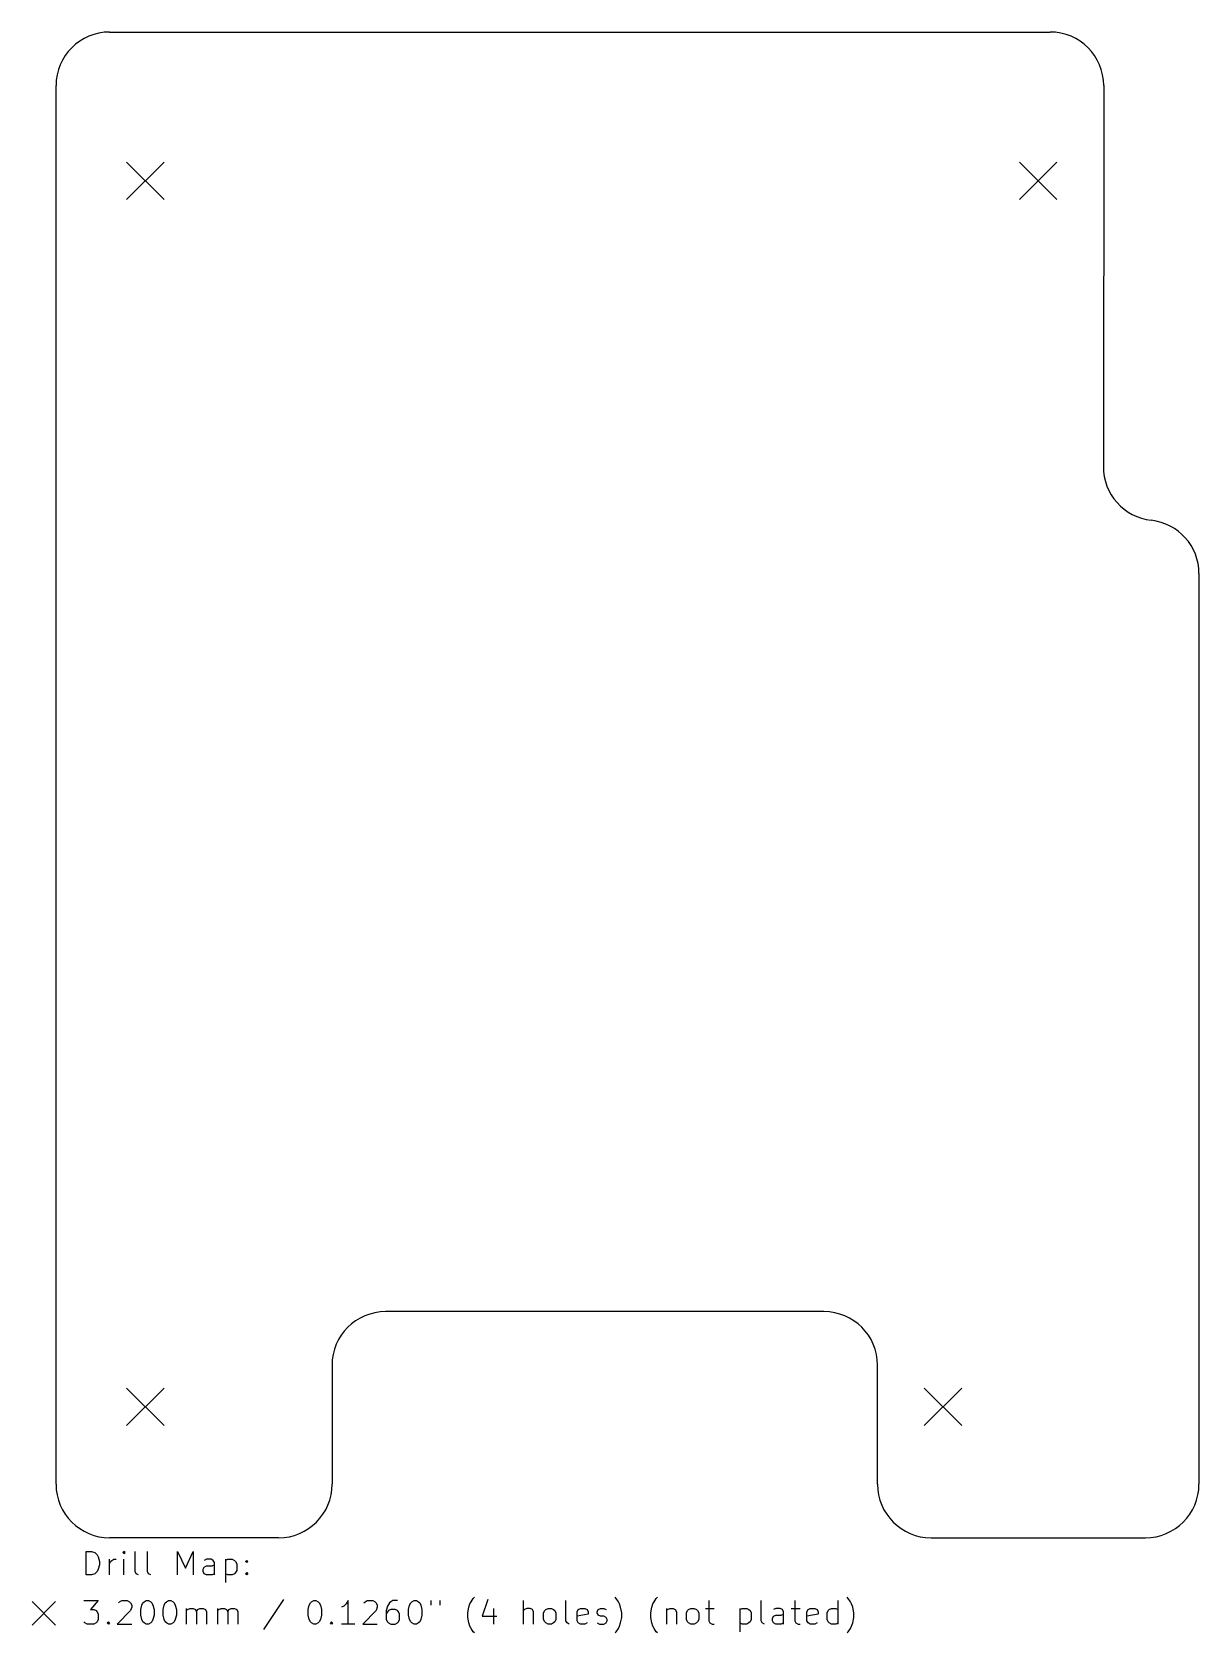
# Model space of a CAD drawing. Extents: x 101 to 200, y -159 to -22.
import ezdxf

# ---------------------------------------------------------------- set-up
doc = ezdxf.new("R2010")
doc.units = 0
doc.layers.add('BLACK', color=7, linetype='CONTINUOUS')

msp = doc.modelspace()

# ---------------------------------------------------------------- linework, layer by layer
at = {"layer": 'BLACK', "linetype": 'CONTINUOUS'}
for p, q in [((107.299, -22.443), (187.563, -22.443)), ((102.727, -146.395), (102.727, -27.015)), ((192.135, -27.015), (192.107, -59.527)), ((108.747, -33.543), (111.947, -36.743)), ((111.947, -33.543), (108.747, -36.743)), ((184.947, -33.543), (188.147, -36.743)), ((188.147, -33.543), (184.947, -36.743)), ((200.263, -68.671), (200.263, -146.395)), ((168.259, -131.663), (130.852, -131.663)), ((126.28, -136.235), (126.288, -146.396)), ((172.831, -146.395), (172.831, -136.235)), ((108.747, -138.191), (111.947, -141.391)), ((111.947, -138.191), (108.747, -141.391)), ((176.819, -138.191), (180.019, -141.391)), ((180.019, -138.191), (176.819, -141.391)), ((121.716, -150.968), (107.299, -150.967)), ((177.403, -150.967), (195.691, -150.967)), ((105.285, -154.133), (105.285, -152.133)), ((105.285, -152.133), (105.761, -152.133)), ((105.761, -152.133), (106.047, -152.228)), ((106.047, -152.228), (106.237, -152.419)), ((106.237, -152.419), (106.332, -152.609)), ((106.332, -152.609), (106.428, -152.99)), ((106.428, -152.99), (106.428, -153.276)), ((107.285, -154.133), (107.285, -152.8)), ((107.285, -153.181), (107.38, -152.99)), ((107.38, -152.99), (107.475, -152.895)), ((107.475, -152.895), (107.666, -152.8)), ((107.666, -152.8), (107.856, -152.8)), ((108.523, -152.133), (108.428, -152.228)), ((108.428, -152.228), (108.523, -152.324)), ((108.618, -152.228), (108.523, -152.133)), ((108.523, -152.133), (108.523, -152.324)), ((108.523, -152.324), (108.618, -152.228)), ((108.523, -154.133), (108.523, -152.8)), ((109.475, -153.847), (109.475, -152.133)), ((110.523, -153.847), (110.523, -152.133)), ((113.094, -154.133), (113.094, -152.133)), ((113.094, -152.133), (113.761, -153.562)), ((113.761, -153.562), (114.428, -152.133)), ((114.428, -152.133), (114.428, -154.133)), ((115.57, -152.8), (115.38, -152.895)), ((115.951, -152.8), (115.57, -152.8)), ((116.142, -152.895), (115.951, -152.8)), ((116.237, -153.085), (116.142, -152.895)), ((117.19, -152.8), (117.19, -154.8)), ((117.19, -152.895), (117.38, -152.8)), ((117.38, -152.8), (117.761, -152.8)), ((117.761, -152.8), (117.951, -152.895)), ((117.951, -152.895), (118.047, -152.99)), ((118.047, -152.99), (118.142, -153.181)), ((118.904, -152.99), (118.999, -152.895)), ((118.999, -153.085), (118.904, -152.99)), ((118.999, -152.895), (119.094, -152.99)), ((118.999, -152.895), (118.999, -153.085)), ((119.094, -152.99), (118.999, -153.085)), ((105.761, -154.133), (105.285, -154.133)), ((106.047, -154.038), (105.761, -154.133)), ((106.237, -153.847), (106.047, -154.038)), ((106.332, -153.657), (106.237, -153.847)), ((106.428, -153.276), (106.332, -153.657)), ((109.57, -154.038), (109.475, -153.847)), ((109.761, -154.133), (109.57, -154.038)), ((110.618, -154.038), (110.523, -153.847)), ((110.809, -154.133), (110.618, -154.038)), ((115.285, -153.657), (115.38, -153.466)), ((115.285, -153.847), (115.285, -153.657)), ((115.38, -154.038), (115.285, -153.847)), ((115.38, -153.466), (115.57, -153.371)), ((115.57, -154.133), (115.38, -154.038)), ((115.57, -153.371), (116.047, -153.371)), ((116.047, -154.133), (115.57, -154.133)), ((116.047, -153.371), (116.237, -153.276)), ((116.237, -154.038), (116.047, -154.133)), ((116.237, -154.133), (116.237, -153.085)), ((117.38, -154.133), (117.19, -154.038)), ((117.761, -154.133), (117.38, -154.133)), ((117.951, -154.038), (117.761, -154.133)), ((118.047, -153.943), (117.951, -154.038)), ((118.142, -153.752), (118.047, -153.943)), ((118.142, -153.181), (118.142, -153.752)), ((118.904, -154.038), (118.999, -153.943)), ((118.999, -154.133), (118.904, -154.038)), ((118.999, -153.943), (119.094, -154.038)), ((118.999, -153.943), (118.999, -154.133)), ((119.094, -154.038), (118.999, -154.133)), ((100.677, -156.418), (102.677, -158.418)), ((102.677, -156.418), (100.677, -158.418)), ((105.094, -156.333), (106.332, -156.333)), ((106.332, -156.333), (105.666, -157.095)), ((105.666, -157.095), (105.951, -157.095)), ((105.951, -157.095), (106.142, -157.19)), ((108.047, -156.524), (108.142, -156.428)), ((108.142, -156.428), (108.332, -156.333)), ((108.332, -156.333), (108.809, -156.333)), ((108.809, -156.333), (108.999, -156.428)), ((108.999, -156.428), (109.094, -156.524)), ((109.094, -156.524), (109.19, -156.714)), ((109.19, -156.905), (109.094, -157.19)), ((109.19, -156.714), (109.19, -156.905)), ((109.951, -157.095), (110.047, -156.714)), ((109.951, -157.571), (109.951, -157.095)), ((110.047, -156.714), (110.142, -156.524)), ((110.142, -156.524), (110.237, -156.428)), ((110.237, -156.428), (110.428, -156.333)), ((110.428, -156.333), (110.618, -156.333)), ((110.618, -156.333), (110.809, -156.428)), ((110.809, -156.428), (110.904, -156.524)), ((110.904, -156.524), (110.999, -156.714)), ((110.999, -156.714), (111.094, -157.095)), ((111.094, -157.095), (111.094, -157.571)), ((111.856, -157.095), (111.951, -156.714)), ((111.856, -157.571), (111.856, -157.095)), ((111.951, -156.714), (112.047, -156.524)), ((112.047, -156.524), (112.142, -156.428)), ((112.142, -156.428), (112.332, -156.333)), ((112.332, -156.333), (112.523, -156.333)), ((112.523, -156.333), (112.713, -156.428)), ((112.713, -156.428), (112.809, -156.524)), ((112.809, -156.524), (112.904, -156.714)), ((112.904, -156.714), (112.999, -157.095)), ((112.999, -157.095), (112.999, -157.571)), ((113.856, -158.333), (113.856, -157)), ((113.856, -157.19), (113.951, -157.095)), ((113.951, -157.095), (114.142, -157)), ((114.142, -157), (114.428, -157)), ((114.428, -157), (114.618, -157.095)), ((114.618, -157.095), (114.713, -157.285)), ((114.713, -157.285), (114.809, -157.095)), ((114.809, -157.095), (114.999, -157)), ((114.999, -157), (115.285, -157)), ((115.285, -157), (115.475, -157.095)), ((115.475, -157.095), (115.57, -157.285)), ((116.523, -158.333), (116.523, -157)), ((116.523, -157.19), (116.618, -157.095)), ((116.618, -157.095), (116.809, -157)), ((116.809, -157), (117.094, -157)), ((117.094, -157), (117.285, -157.095)), ((117.285, -157.095), (117.38, -157.285)), ((117.38, -157.285), (117.475, -157.095)), ((117.475, -157.095), (117.666, -157)), ((117.666, -157), (117.951, -157)), ((117.951, -157), (118.142, -157.095)), ((118.142, -157.095), (118.237, -157.285)), ((122.142, -156.238), (120.428, -158.809)), ((124.237, -157.095), (124.332, -156.714)), ((124.237, -157.571), (124.237, -157.095)), ((124.332, -156.714), (124.428, -156.524)), ((124.428, -156.524), (124.523, -156.428)), ((124.523, -156.428), (124.713, -156.333)), ((124.713, -156.333), (124.904, -156.333)), ((124.904, -156.333), (125.094, -156.428)), ((125.094, -156.428), (125.19, -156.524)), ((125.19, -156.524), (125.285, -156.714)), ((125.285, -156.714), (125.38, -157.095)), ((125.38, -157.095), (125.38, -157.571)), ((127.285, -156.809), (127.094, -156.905)), ((127.475, -156.619), (127.285, -156.809)), ((127.666, -156.333), (127.475, -156.619)), ((127.666, -158.333), (127.666, -156.333)), ((128.999, -156.524), (129.094, -156.428)), ((129.094, -156.428), (129.285, -156.333)), ((129.285, -156.333), (129.761, -156.333)), ((129.761, -156.333), (129.951, -156.428)), ((129.951, -156.428), (130.047, -156.524)), ((130.047, -156.524), (130.142, -156.714)), ((130.142, -156.905), (130.047, -157.19)), ((130.142, -156.714), (130.142, -156.905)), ((130.999, -156.809), (130.904, -157.19)), ((131.19, -156.524), (130.999, -156.809)), ((131.285, -157.095), (131.094, -157.19)), ((131.285, -156.428), (131.19, -156.524)), ((131.475, -156.333), (131.285, -156.428)), ((131.666, -157.095), (131.285, -157.095)), ((131.856, -156.333), (131.475, -156.333)), ((131.856, -157.19), (131.666, -157.095)), ((132.809, -157.095), (132.904, -156.714)), ((132.809, -157.571), (132.809, -157.095)), ((132.904, -156.714), (132.999, -156.524)), ((132.999, -156.524), (133.094, -156.428)), ((133.094, -156.428), (133.285, -156.333)), ((133.285, -156.333), (133.475, -156.333)), ((133.475, -156.333), (133.666, -156.428)), ((133.666, -156.428), (133.761, -156.524)), ((133.761, -156.524), (133.856, -156.714)), ((133.856, -156.714), (133.951, -157.095)), ((133.951, -157.095), (133.951, -157.571)), ((134.713, -156.333), (134.713, -156.714)), ((135.475, -156.333), (135.475, -156.714)), ((137.856, -157.381), (137.951, -156.905)), ((137.951, -156.905), (138.047, -156.619)), ((138.047, -156.619), (138.142, -156.428)), ((138.142, -156.428), (138.332, -156.143)), ((138.332, -156.143), (138.428, -156.047)), ((139.57, -156.238), (139.094, -157.666)), ((140.047, -157), (140.047, -158.333)), ((142.618, -158.333), (142.618, -156.333)), ((142.713, -157.095), (142.618, -157.19)), ((142.904, -157), (142.713, -157.095)), ((143.19, -157), (142.904, -157)), ((143.38, -157.095), (143.19, -157)), ((143.475, -157.285), (143.38, -157.095)), ((144.428, -157.19), (144.523, -157.095)), ((144.523, -157.095), (144.713, -157)), ((144.713, -157), (144.999, -157)), ((144.999, -157), (145.19, -157.095)), ((145.19, -157.095), (145.285, -157.19)), ((146.237, -158.047), (146.237, -156.333)), ((147.19, -157.285), (147.285, -157.095)), ((147.285, -157.095), (147.475, -157)), ((147.475, -157), (147.856, -157)), ((147.856, -157), (148.047, -157.095)), ((148.047, -157.095), (148.142, -157.285)), ((148.904, -157.285), (148.999, -157.095)), ((148.999, -157.095), (149.19, -157)), ((149.19, -157), (149.475, -157)), ((149.475, -157), (149.666, -157.095)), ((150.523, -156.143), (150.428, -156.047)), ((150.713, -156.428), (150.523, -156.143)), ((150.809, -156.619), (150.713, -156.428)), ((150.904, -156.905), (150.809, -156.619)), ((150.999, -157.381), (150.904, -156.905)), ((153.475, -157.381), (153.57, -156.905)), ((153.57, -156.905), (153.666, -156.619)), ((153.666, -156.619), (153.761, -156.428)), ((153.761, -156.428), (153.951, -156.143)), ((153.951, -156.143), (154.047, -156.047)), ((154.809, -157), (154.809, -158.333)), ((154.809, -157.19), (154.904, -157.095)), ((154.904, -157.095), (155.094, -157)), ((155.094, -157), (155.38, -157)), ((155.38, -157), (155.57, -157.095)), ((155.57, -157.095), (155.666, -157.285)), ((156.618, -157.19), (156.713, -157.095)), ((156.713, -157.095), (156.904, -157)), ((156.904, -157), (157.19, -157)), ((157.19, -157), (157.38, -157.095)), ((157.38, -157.095), (157.475, -157.19)), ((158.142, -157), (158.904, -157)), ((158.428, -156.333), (158.428, -158.047)), ((161.094, -157), (161.094, -159)), ((161.094, -157.095), (161.285, -157)), ((161.285, -157), (161.666, -157)), ((161.666, -157), (161.856, -157.095)), ((161.856, -157.095), (161.951, -157.19)), ((162.904, -158.047), (162.904, -156.333)), ((164.142, -157), (163.951, -157.095)), ((164.523, -157), (164.142, -157)), ((164.713, -157.095), (164.523, -157)), ((164.809, -157.285), (164.713, -157.095)), ((165.475, -157), (166.237, -157)), ((165.761, -156.333), (165.761, -158.047)), ((166.809, -157.285), (166.904, -157.095)), ((166.904, -157.095), (167.094, -157)), ((167.094, -157), (167.475, -157)), ((167.475, -157), (167.666, -157.095)), ((167.666, -157.095), (167.761, -157.285)), ((168.618, -157.19), (168.713, -157.095)), ((168.713, -157.095), (168.904, -157)), ((168.904, -157), (169.285, -157)), ((169.285, -157), (169.475, -157.095)), ((169.475, -158.333), (169.475, -156.333)), ((170.332, -156.143), (170.237, -156.047)), ((170.523, -156.428), (170.332, -156.143)), ((170.618, -156.619), (170.523, -156.428)), ((170.713, -156.905), (170.618, -156.619)), ((170.809, -157.381), (170.713, -156.905)), ((105.19, -158.238), (105.094, -158.143)), ((105.38, -158.333), (105.19, -158.238)), ((105.951, -158.333), (105.38, -158.333)), ((106.142, -158.238), (105.951, -158.333)), ((106.142, -157.19), (106.237, -157.285)), ((106.237, -158.143), (106.142, -158.238)), ((106.237, -157.285), (106.332, -157.476)), ((106.332, -157.952), (106.237, -158.143)), ((106.332, -157.476), (106.332, -157.952)), ((107.094, -158.238), (107.19, -158.143)), ((107.19, -158.333), (107.094, -158.238)), ((107.19, -158.143), (107.285, -158.238)), ((107.19, -158.143), (107.19, -158.333)), ((107.285, -158.238), (107.19, -158.333)), ((109.094, -157.19), (107.951, -158.333)), ((107.951, -158.333), (109.19, -158.333)), ((110.047, -157.952), (109.951, -157.571)), ((110.142, -158.143), (110.047, -157.952)), ((110.237, -158.238), (110.142, -158.143)), ((110.428, -158.333), (110.237, -158.238)), ((110.618, -158.333), (110.428, -158.333)), ((110.809, -158.238), (110.618, -158.333)), ((110.904, -158.143), (110.809, -158.238)), ((110.999, -157.952), (110.904, -158.143)), ((111.094, -157.571), (110.999, -157.952)), ((111.951, -157.952), (111.856, -157.571)), ((112.047, -158.143), (111.951, -157.952)), ((112.142, -158.238), (112.047, -158.143)), ((112.332, -158.333), (112.142, -158.238)), ((112.523, -158.333), (112.332, -158.333)), ((112.713, -158.238), (112.523, -158.333)), ((112.809, -158.143), (112.713, -158.238)), ((112.904, -157.952), (112.809, -158.143)), ((112.999, -157.571), (112.904, -157.952)), ((114.713, -157.285), (114.713, -158.333)), ((115.57, -157.285), (115.57, -158.333)), ((117.38, -157.285), (117.38, -158.333)), ((118.237, -157.285), (118.237, -158.333)), ((124.332, -157.952), (124.237, -157.571)), ((124.428, -158.143), (124.332, -157.952)), ((124.523, -158.238), (124.428, -158.143)), ((124.713, -158.333), (124.523, -158.238)), ((124.904, -158.333), (124.713, -158.333)), ((125.094, -158.238), (124.904, -158.333)), ((125.19, -158.143), (125.094, -158.238)), ((125.285, -157.952), (125.19, -158.143)), ((125.38, -157.571), (125.285, -157.952)), ((126.142, -158.238), (126.237, -158.143)), ((126.237, -158.333), (126.142, -158.238)), ((126.237, -158.143), (126.332, -158.238)), ((126.237, -158.143), (126.237, -158.333)), ((126.332, -158.238), (126.237, -158.333)), ((128.237, -158.333), (127.094, -158.333)), ((130.047, -157.19), (128.904, -158.333)), ((128.904, -158.333), (130.142, -158.333)), ((130.904, -157.19), (130.904, -157.952)), ((130.999, -157.285), (130.904, -157.476)), ((130.904, -157.952), (130.999, -158.143)), ((131.094, -157.19), (130.999, -157.285)), ((130.999, -158.143), (131.094, -158.238)), ((131.094, -158.238), (131.285, -158.333)), ((131.285, -158.333), (131.666, -158.333)), ((131.666, -158.333), (131.856, -158.238)), ((131.951, -157.285), (131.856, -157.19)), ((131.856, -158.238), (131.951, -158.143)), ((132.047, -157.476), (131.951, -157.285)), ((131.951, -158.143), (132.047, -157.952)), ((132.047, -157.952), (132.047, -157.476)), ((132.904, -157.952), (132.809, -157.571)), ((132.999, -158.143), (132.904, -157.952)), ((133.094, -158.238), (132.999, -158.143)), ((133.285, -158.333), (133.094, -158.238)), ((133.475, -158.333), (133.285, -158.333)), ((133.666, -158.238), (133.475, -158.333)), ((133.761, -158.143), (133.666, -158.238)), ((133.856, -157.952), (133.761, -158.143)), ((133.951, -157.571), (133.856, -157.952)), ((137.856, -157.762), (137.856, -157.381)), ((137.951, -158.238), (137.856, -157.762)), ((138.047, -158.524), (137.951, -158.238)), ((139.094, -157.666), (140.332, -157.666)), ((143.475, -158.333), (143.475, -157.285)), ((144.332, -157.381), (144.428, -157.19)), ((144.332, -157.952), (144.332, -157.381)), ((144.428, -158.143), (144.332, -157.952)), ((144.523, -158.238), (144.428, -158.143)), ((144.713, -158.333), (144.523, -158.238)), ((144.999, -158.333), (144.713, -158.333)), ((145.19, -158.238), (144.999, -158.333)), ((145.285, -158.143), (145.19, -158.238)), ((145.285, -157.19), (145.38, -157.381)), ((145.38, -157.952), (145.285, -158.143)), ((145.38, -157.381), (145.38, -157.952)), ((146.332, -158.238), (146.237, -158.047)), ((146.523, -158.333), (146.332, -158.238)), ((147.19, -158.047), (147.19, -157.285)), ((148.142, -157.476), (147.19, -157.666)), ((147.285, -158.238), (147.19, -158.047)), ((147.475, -158.333), (147.285, -158.238)), ((147.856, -158.333), (147.475, -158.333)), ((148.047, -158.238), (147.856, -158.333)), ((148.142, -157.285), (148.142, -157.476)), ((148.904, -157.381), (148.904, -157.285)), ((148.999, -157.571), (148.904, -157.381)), ((148.904, -158.238), (149.094, -158.333)), ((149.19, -157.666), (148.999, -157.571)), ((149.094, -158.333), (149.475, -158.333)), ((149.475, -157.666), (149.19, -157.666)), ((149.666, -157.762), (149.475, -157.666)), ((149.475, -158.333), (149.666, -158.238)), ((149.761, -157.952), (149.666, -157.762)), ((149.666, -158.238), (149.761, -158.047)), ((149.761, -158.047), (149.761, -157.952)), ((150.809, -158.524), (150.904, -158.238)), ((150.904, -158.238), (150.999, -157.762)), ((150.999, -157.762), (150.999, -157.381)), ((153.475, -157.762), (153.475, -157.381)), ((153.57, -158.238), (153.475, -157.762)), ((153.666, -158.524), (153.57, -158.238)), ((155.666, -157.285), (155.666, -158.333)), ((156.523, -157.381), (156.618, -157.19)), ((156.523, -157.952), (156.523, -157.381)), ((156.618, -158.143), (156.523, -157.952)), ((156.713, -158.238), (156.618, -158.143)), ((156.904, -158.333), (156.713, -158.238)), ((157.19, -158.333), (156.904, -158.333)), ((157.38, -158.238), (157.19, -158.333)), ((157.475, -158.143), (157.38, -158.238)), ((157.475, -157.19), (157.57, -157.381)), ((157.57, -157.952), (157.475, -158.143)), ((157.57, -157.381), (157.57, -157.952)), ((158.428, -158.047), (158.523, -158.238)), ((158.523, -158.238), (158.713, -158.333)), ((158.713, -158.333), (158.904, -158.333)), ((161.285, -158.333), (161.094, -158.238)), ((161.666, -158.333), (161.285, -158.333)), ((161.856, -158.238), (161.666, -158.333)), ((161.951, -158.143), (161.856, -158.238)), ((161.951, -157.19), (162.047, -157.381)), ((162.047, -157.952), (161.951, -158.143)), ((162.047, -157.381), (162.047, -157.952)), ((162.999, -158.238), (162.904, -158.047)), ((163.19, -158.333), (162.999, -158.238)), ((163.856, -157.857), (163.951, -157.666)), ((163.856, -158.047), (163.856, -157.857)), ((163.951, -158.238), (163.856, -158.047)), ((163.951, -157.666), (164.142, -157.571)), ((164.142, -158.333), (163.951, -158.238)), ((164.142, -157.571), (164.618, -157.571)), ((164.618, -158.333), (164.142, -158.333)), ((164.618, -157.571), (164.809, -157.476)), ((164.809, -158.238), (164.618, -158.333)), ((164.809, -158.333), (164.809, -157.285)), ((165.761, -158.047), (165.856, -158.238)), ((165.856, -158.238), (166.047, -158.333)), ((166.047, -158.333), (166.237, -158.333)), ((166.809, -158.047), (166.809, -157.285)), ((167.761, -157.476), (166.809, -157.666)), ((166.904, -158.238), (166.809, -158.047)), ((167.094, -158.333), (166.904, -158.238)), ((167.475, -158.333), (167.094, -158.333)), ((167.666, -158.238), (167.475, -158.333)), ((167.761, -157.285), (167.761, -157.476)), ((168.523, -157.381), (168.618, -157.19)), ((168.523, -157.952), (168.523, -157.381)), ((168.618, -158.143), (168.523, -157.952)), ((168.713, -158.238), (168.618, -158.143)), ((168.904, -158.333), (168.713, -158.238)), ((169.285, -158.333), (168.904, -158.333)), ((169.475, -158.238), (169.285, -158.333)), ((170.618, -158.524), (170.713, -158.238)), ((170.713, -158.238), (170.809, -157.762)), ((170.809, -157.762), (170.809, -157.381)), ((138.142, -158.714), (138.047, -158.524)), ((138.332, -159), (138.142, -158.714)), ((138.428, -159.095), (138.332, -159)), ((150.428, -159.095), (150.523, -159)), ((150.523, -159), (150.713, -158.714)), ((150.713, -158.714), (150.809, -158.524)), ((153.761, -158.714), (153.666, -158.524)), ((153.951, -159), (153.761, -158.714)), ((154.047, -159.095), (153.951, -159)), ((170.237, -159.095), (170.332, -159)), ((170.332, -159), (170.523, -158.714)), ((170.523, -158.714), (170.618, -158.524))]:
    msp.add_line(p, q, dxfattribs=at)
at = {"layer": 'BLACK'}
for centre, radius, start, end in [((107.299, -27.015), 4.572, 90, 180), ((187.563, -27.015), 4.572, 0, 90), ((196.704, -59.552), 4.597, -180.308, -96.3398), ((195.687, -68.671), 4.576, -0.00125, 83.6139), ((130.852, -136.235), 4.572, 90.0001, 180), ((168.259, -136.235), 4.572, 0, 90), ((107.299, -146.395), 4.572, -180, -90), ((121.716, -146.396), 4.572, -89.9999, -0.00004), ((177.403, -146.395), 4.572, -180, -90), ((195.691, -146.395), 4.572, -90, 0)]:
    msp.add_arc(centre, radius, start, end, dxfattribs=at)

doc.saveas('drawing.dxf')
